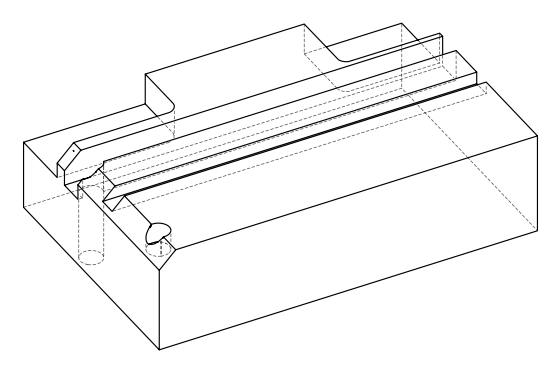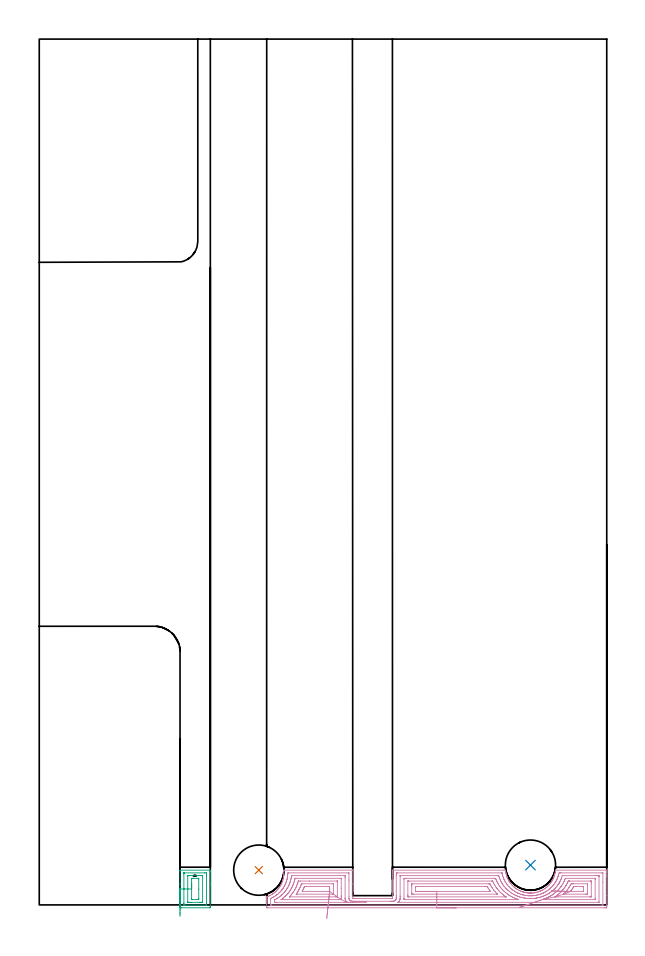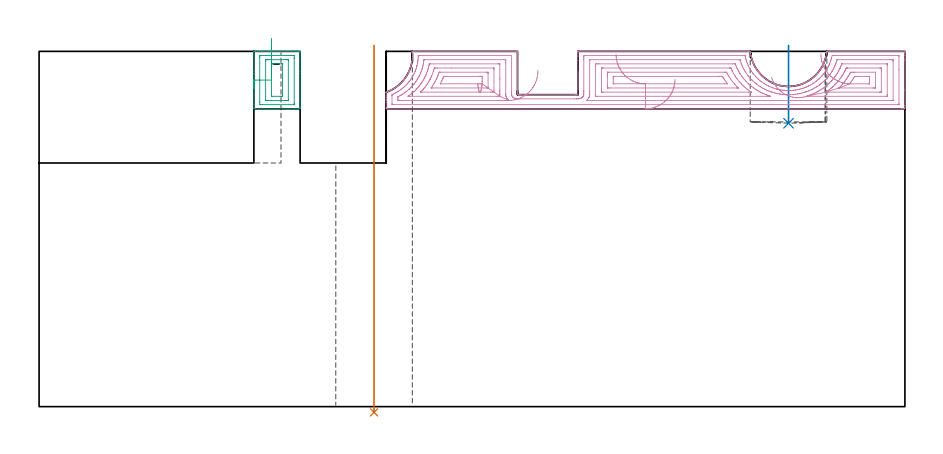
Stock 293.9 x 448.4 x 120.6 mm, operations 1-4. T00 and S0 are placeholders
(PLAN: 8 operations, 2 tool changes, 60.8 min)
(1 INDEXABLE_INSERT_DRILL_THROUGH_HOLE_FROM_SOLID | STEP1HOLE | NXT0302_023 | 0.5 min | 63962 mm3)
(2 INDEXABLE_INSERT_DRILL_BLIND_HOLE_FROM_SOLID | STEP1POCKET | NXT0302_023 | 0.11 min | 12780 mm3)
(3 AREA_MILL | FG_CHAMFER_SURFACE | UGT0205_001 | 1.15 min | 5968 mm3)
(4 AREA_MILL_1 | FG_CHAMFER_SURFACE_1 | UGT0205_001 | 9.2 min | 32323 mm3)
(5 MILL_CORNER_NOTCH_RECTANGULAR | CORNER_NOTCH_RECTANGULAR | UGT0201_094 | Follow Part, ap 5, ae 75% | 14.23 min | 395796 mm3)
(6 MILL_CORNER_NOTCH_RECTANGULAR_1 | CORNER_NOTCH_RECTANGULAR_1 | UGT0201_094 | Follow Part, ap 5, ae 75% | 13.64 min | 358754 mm3)
(7 MILL_RECTANGULAR_SLOT | SLOT_RECTANGULAR | UGT0201_094 | Follow Part, ap 5, ae 75% | 5.72 min | 131658 mm3)
(8 MILL_RECTANGULAR_SLOT_1 | SLOT_RECTANGULAR_1 | UGT0201_094 | Follow Part, ap 5, ae 75% | 16.27 min | 479994 mm3)
(TOOL NXT0302_023 | Index. Insert Drill 26mm [880-D2600L32-05] | D26 PA176 FL130 Z2)
(TOOL UGT0205_001 | Chamfer Mill 20 x 3 x 45 deg. | D20 FL50 Z2)
(TOOL UGT0201_094 | End mill 20 mm | D20 FL38 Z4)
(OP 1 INDEXABLE_INSERT_DRILL_THROUGH_HOLE_FROM_SOLID)
G17 G21 G94 G90
T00 M6
G54
G17 G0 G90 X113.7 Y18. S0 M3
G43 Z130.6 H1
G94 G81 G98 Z-1.954 F250. R122.6
G80
M5
M2
(OP 2 INDEXABLE_INSERT_DRILL_BLIND_HOLE_FROM_SOLID)
G17 G21 G94 G90
T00 M6
G54
G17 G0 G90 X254.4 Y20.6 S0 M3
G43 Z130.6 H1
G94 G81 G98 Z96.2 F250. R122.6
G80
M5
M2
(OP 3 AREA_MILL)
G17 G21 G94 G90
T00 M6
G54
G17 G0 G90 X72.9 Y-5.892 S1061 M3
G43 Z130.6 H0
Z110.845
G94 G1 Y-5.249 Z110.255 F250.
Y-4.557 Z109.724
Y-3.821 Z109.256
Y-3.047 Z108.853
Y-2.241 Z108.519
Y-1.409 Z108.257
Y-0.558 Z108.068
Y0.307 Z107.954
Y1.179 Z107.916
Y2.05 Z107.954
Y2.915 Z108.068
Y3.767 Z108.256
Y4.599 Z108.519
Y5.405 Z108.853
Y6.179 Z109.255
Y6.915 Z109.724
Y7.607 Z110.255
Y8.25 Z110.845
Y10.458 Z113.052
Y11.249 Z113.849
Y17.574 Z120.173
X72.91 Y17.993 Z120.593
X73.293 Y18. Z120.6
X88.207
X88.59 Y17.993 Z120.593
X88.6 Y17.573 Z120.173
Y11.249 Z113.849
Y10.458 Z113.052
Y-0.628 Z101.967
X88.598 Y-1.024 Z101.571
X88.594 Y-1.49 Z101.104
X88.207 Y-1.5 Z101.1
X73.609
X73.293 Y-1.498 Z101.102
X72.906 Y-1.49 Z101.104
X72.901 Y-1.418 Z101.176
X72.9 Y8.25 Z110.845
X72.902
X73.293 Y8.248 Z110.848
X74.9 Y8.25 Z110.85
X74.901 Y16.055 Z118.655
X74.905 Y16.352 Z118.952
X74.91 Y16.549 Z119.149
X74.915 Y16.581 Z119.181
X74.921 Y16.582 Z119.182
X74.945 Y16.584 Z119.184
X75.048 Y16.585 Z119.185
X75.102 Y16.586 Z119.186
X85.63
X86.452 Y16.58 Z119.18
X86.514 Y16.579 Z119.179
X86.59 Y16.541 Z119.141
X86.596 Y16.496 Z119.096
X86.6 Y15.757 Z118.357
Y15.609 Z118.209
X86.599 Y0.445 Z103.045
X86.595 Y0.148 Z102.748
X86.59 Y-0.049 Z102.551
X86.585 Y-0.081 Z102.519
X86.579 Y-0.082 Z102.518
X86.555 Y-0.084 Z102.516
X86.452 Y-0.086 Z102.514
X86.398
X75.87
X75.048 Y-0.08 Z102.52
X74.986 Y-0.079 Z102.521
X74.91 Y-0.041 Z102.559
X74.904 Y0.004 Z102.604
X74.9 Y0.743 Z103.343
Y0.891 Z103.491
Y8.25 Z110.85
X76.9
Y14.775 Z117.375
X76.91 Y15.161 Z117.761
X77.089 Y15.165 Z117.765
X77.386 Y15.17 Z117.77
X77.68 Y15.171 Z117.771
X78.261
X82.943
X83.82
X84.403 Y15.17 Z117.77
X84.529 Y15.168 Z117.768
X84.579 Y15.165 Z117.765
X84.59 Y15.162 Z117.762
X84.593 Y15.139 Z117.739
X84.597 Y15.083 Z117.683
X84.6 Y14.973 Z117.573
Y14.874 Z117.474
Y1.725 Z104.325
X84.59 Y1.338 Z103.938
X84.411 Y1.335 Z103.935
X84.114 Y1.33 Z103.93
X83.82 Y1.329 Z103.929
X83.239 Y1.328 Z103.928
X78.557
X77.68 Y1.329 Z103.929
X77.097 Y1.33 Z103.93
X76.971 Y1.332 Z103.932
X76.921 Y1.335 Z103.935
X76.91 Y1.338 Z103.938
X76.907 Y1.361 Z103.961
X76.903 Y1.416 Z104.016
X76.9 Y1.527 Z104.127
Y1.626 Z104.226
Y8.25 Z110.85
X78.9
X78.901 Y13.108 Z115.708
X78.904 Y13.642 Z116.242
X78.91 Y13.721 Z116.321
X78.918 Y13.751 Z116.351
X78.951 Y13.752 Z116.352
X79.112 Y13.755 Z116.355
X79.434 Y13.757 Z116.357
X79.666
X82.298
X82.471 Y13.755 Z116.355
X82.556 Y13.752 Z116.352
X82.59 Y13.75 Z116.35
X82.592 Y13.723 Z116.323
X82.598 Y13.455 Z116.055
X82.6 Y8.154 Z110.754
X82.599 Y3.392 Z105.992
X82.596 Y2.858 Z105.458
X82.59 Y2.779 Z105.379
X82.582 Y2.749 Z105.349
X82.549 Y2.748 Z105.348
X82.389 Y2.745 Z105.345
X82.066 Y2.743 Z105.343
X81.834
X79.202
X79.029 Y2.745 Z105.345
X78.944 Y2.748 Z105.348
X78.91 Y2.75 Z105.35
X78.908 Y2.777 Z105.377
X78.902 Y3.045 Z105.645
X78.9 Y8.25 Z110.85
Y8.839 Z111.493
Y9.37 Z112.185
Y9.839 Z112.921
Y10.242 Z113.695
Y10.576 Z114.501
Y10.838 Z115.333
Y11.027 Z116.185
Y11.141 Z117.049
Y11.179 Z117.921
Y11.141 Z118.793
Y11.027 Z119.657
Y10.838 Z120.509
Y10.576 Z121.341
Y10.242 Z122.147
Y9.839 Z122.921
Y9.37 Z123.657
Y8.839 Z124.349
Y8.25 Z124.992
G0 Z130.6
M5
M2
(OP 4 AREA_MILL_1)
G17 G21 G94 G90
T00 M6
G54
G17 G0 G90 X215.85 Y-1.5 S1061 M3
G43 Z130.6 H0
Z111.1
G94 G1 X215.812 Z110.228 F250.
X215.698 Z109.364
X215.509 Z108.512
X215.247 Z107.68
X214.913 Z106.874
X214.51 Z106.1
X214.042 Z105.364
X213.51 Z104.672
X212.921 Z104.029
X212.278 Z103.44
X211.586 Z102.908
X210.85 Z102.44
X210.076 Z102.037
X209.27 Z101.703
X208.438 Z101.441
X207.587 Z101.252
X206.722 Z101.138
X205.85 Z101.1
X118.404
X117.928 Y-1.494 Z101.103
X117.809 Y-1.491 Z101.105
X117.8 Y-1.024 Z101.572
Y0.743 Z103.337
Y1.314 Z103.911
Y1.626 Z104.222
Y2.198 Z104.794
Y2.509 Z105.104
Y3.132 Z105.731
Y3.899 Z106.498
X117.801 Y4.055 Z106.654
X117.803 Y4.153 Z106.753
X117.805 Y4.156 Z106.756
X117.957 Y4.221 Z106.817
X118.104 Y4.276 Z106.873
X118.282 Y4.343 Z106.941
X118.404 Y4.389 Z106.987
X118.491 Y4.422 Z107.02
X118.938 Y4.609 Z107.208
X119.296 Y4.773 Z107.37
X119.382 Y4.812 Z107.41
X119.59 Y4.915 Z107.514
X120.274 Y5.292 Z107.89
X120.676 Y5.537 Z108.135
X120.999 Y5.748 Z108.345
X121.072 Y5.795 Z108.393
X121.165 Y5.861 Z108.459
X121.407 Y6.042 Z108.64
X121.615 Y6.197 Z108.796
X122.057 Y6.546 Z109.146
X122.207 Y6.673 Z109.273
X122.419 Y6.867 Z109.465
X122.582 Y7.016 Z109.614
X122.865 Y7.287 Z109.886
X122.948 Y7.367 Z109.965
X123.125 Y7.553 Z110.151
X123.488 Y7.957 Z110.555
X123.84 Y8.368 Z110.968
X123.89 Y8.431 Z111.031
X124.215 Y8.867 Z111.467
X124.352 Y9.063 Z111.663
X124.526 Y9.311 Z111.91
X124.731 Y9.627 Z112.226
X125.059 Y10.19 Z112.788
X125.292 Y10.627 Z113.226
X125.358 Y10.763 Z113.362
X125.424 Y10.9 Z113.495
X125.507 Y11.07 Z113.667
X125.542 Y11.147 Z113.745
X125.622 Y11.325 Z113.923
X125.865 Y11.948 Z114.547
X126.158 Y12.827 Z115.426
X126.23 Y13.108 Z115.707
X126.384 Y13.706 Z116.306
X126.434 Y13.945 Z116.545
X126.514 Y14.321 Z116.92
X126.552 Y14.586 Z117.184
X126.583 Y14.874 Z117.471
X126.648 Y15.466 Z118.063
X126.687 Y16.344 Z118.942
X126.671 Y17.224 Z119.821
X126.655 Y17.524 Z120.12
X126.65 Y17.615 Z120.211
X126.639 Y17.742 Z120.337
X126.623 Y17.98 Z120.574
Y17.996 Z120.59
X126.88 Y18. Z120.6
X162.127
X162.346 Y17.995 Z120.59
X162.379 Y17.98 Z120.575
X162.39 Y17.965 Z120.56
X162.4 Y17.695 Z120.29
Y10.8 Z113.399
Y3.3 Z105.899
X162.527 Y3.301
X162.946 Y3.3 Z105.9
X163.019 Y3.303 Z105.895
X163.133 Y3.306 Z105.889
X163.137 Y3.303 Z105.888
X163.139 Y3.3
X163.392 Z105.9
X182.008
X182.091 Y3.303 Z105.89
X182.094 Y3.304
X182.098 Z105.891
X182.188 Y3.3 Z105.9
X182.65 Y3.301 Z105.899
X182.9
Y14.874 Z117.469
Y16.252 Z118.849
Y16.641 Z119.236
Y17.417 Z120.017
Y17.582 Z120.181
X182.907 Y17.985 Z120.577
X182.909 Y17.997 Z120.589
X183.096 Y18. Z120.6
X240.65
X241.438 Y17.994 Z120.592
X241.443 Y17.969 Z120.567
X241.496 Y17.548 Z120.148
X241.507 Y17.453 Z120.053
X241.542 Y17.223 Z119.822
X241.652 Y16.641 Z119.236
X241.695 Y16.414 Z119.012
X241.708 Y16.344 Z118.942
X241.931 Y15.464 Z118.064
X242.131 Y14.855 Z117.455
X242.22 Y14.587 Z117.183
X242.278 Y14.433 Z117.027
X242.343 Y14.257 Z116.856
X242.398 Y14.109 Z116.708
X242.576 Y13.707 Z116.305
X242.789 Y13.265 Z115.864
X242.871 Y13.108 Z115.708
X243.019 Y12.827 Z115.427
X243.29 Y12.353 Z114.953
X243.327 Y12.295 Z114.894
X243.373 Y12.224 Z114.821
X243.413 Y12.16 Z114.759
X243.549 Y11.948 Z114.547
X243.857 Y11.505 Z114.104
X243.922 Y11.417 Z114.016
X243.979 Y11.341 Z113.938
X244.047 Y11.249 Z113.848
X244.179 Y11.069 Z113.668
X244.219 Y11.022 Z113.621
X244.323 Y10.9 Z113.495
X244.492 Y10.697 Z113.297
X244.554 Y10.623 Z113.223
X244.701 Y10.458 Z113.057
X244.939 Y10.19 Z112.789
X245.072 Y10.048 Z112.648
X245.455 Y9.674 Z112.274
X245.849 Y9.311 Z111.91
X245.964 Y9.213 Z111.812
X246.406 Y8.859 Z111.459
X246.855 Y8.518 Z111.117
X246.976 Y8.432 Z111.03
X247.029 Y8.397 Z110.995
X247.358 Y8.18 Z110.778
X247.747 Y7.94 Z110.538
X248.436 Y7.554 Z110.15
X248.515 Y7.514 Z110.11
X248.638 Y7.452 Z110.049
X249.101 Y7.237 Z109.836
X249.529 Y7.054 Z109.652
X249.974 Y6.885 Z109.482
X250.466 Y6.716 Z109.31
X250.589 Y6.674 Z109.271
X250.649 Y6.657 Z109.255
X250.741 Y6.631 Z109.229
X250.912 Y6.584 Z109.179
X250.949 Y6.574 Z109.169
X251.291 Y6.484 Z109.082
X251.312 Y6.478 Z109.076
X251.757 Y6.378 Z108.976
X251.973 Y6.336 Z108.935
X252.103 Y6.311 Z108.91
X252.204 Y6.293 Z108.889
X252.649 Y6.224 Z108.821
X253.095 Y6.173 Z108.767
X253.541 Y6.136 Z108.73
X253.682 Y6.13 Z108.72
X253.916 Y6.115 Z108.71
X253.986 Y6.112 Z108.705
X254.035 Y6.111 Z108.703
X254.108 Y6.11 Z108.7
X254.21 Y6.106 Z108.699
X254.3 Y6.105 Z108.7
X254.345 Y6.106 Z108.699
X254.467
X254.491 Z108.7
X254.655 Y6.107
X254.721 Y6.11 Z108.701
X254.878 Y6.117 Z108.707
X254.927 Y6.121 Z108.71
X255.67 Y6.174 Z108.773
X255.769 Y6.181 Z108.78
X256.216 Y6.233 Z108.831
X256.661 Y6.304 Z108.9
X257.107 Y6.391 Z108.989
X257.552 Y6.496 Z109.093
X258.211 Y6.673 Z109.273
X258.444 Y6.749 Z109.349
X258.891 Y6.907 Z109.507
X258.906 Y6.913 Z109.513
X259.258 Y7.051 Z109.648
X259.335 Y7.081 Z109.677
X259.656 Y7.22 Z109.819
X259.783 Y7.276 Z109.873
X259.835 Y7.301 Z109.897
X260.227 Y7.483 Z110.082
X260.281 Y7.51 Z110.11
X260.366 Y7.552 Z110.152
X260.744 Y7.761 Z110.358
X261.118 Y7.979 Z110.576
X261.619 Y8.303 Z110.898
X261.768 Y8.397 Z110.995
X261.822 Y8.432 Z111.03
X261.923 Y8.503 Z111.102
X262.009 Y8.565 Z111.162
X262.459 Y8.91 Z111.508
X262.952 Y9.311 Z111.91
X263.377 Y9.708 Z112.307
X263.69 Y10.016 Z112.613
X263.792 Y10.116 Z112.715
X263.85 Y10.178 Z112.777
X263.862 Y10.19 Z112.789
X264.006 Y10.353 Z112.952
X264.098 Y10.458 Z113.055
X264.148 Y10.513 Z113.112
X264.247 Y10.625 Z113.224
X264.62 Y11.069 Z113.668
X264.684 Y11.149 Z113.747
X264.824 Y11.341 Z113.939
X264.974 Y11.545 Z114.144
X265.25 Y11.948 Z114.547
X265.424 Y12.224 Z114.823
X265.575 Y12.463 Z115.061
X265.782 Y12.827 Z115.426
X265.929 Y13.108 Z115.706
X266.011 Y13.265 Z115.864
X266.222 Y13.707 Z116.305
X266.345 Y13.991 Z116.588
X266.466 Y14.268 Z116.867
X266.527 Y14.433 Z117.033
X266.583 Y14.586 Z117.185
X266.62 Y14.699 Z117.297
X266.676 Y14.874 Z117.468
X266.869 Y15.465 Z118.063
X267.092 Y16.343 Z118.943
X267.256 Y17.224 Z119.821
X267.311 Y17.613 Z120.209
X267.354 Y18.001 Z120.597
X267.358 Y18.002 Z120.598
X267.42 Y18. Z120.6
X293.743
X293.891 Y17.997 Z120.588
X293.893 Y17.988 Z120.579
X293.9 Y17.664 Z120.264
Y17.263 Z119.862
Y16.641 Z119.235
Y15.446 Z118.043
Y14.874 Z117.468
Y4.86 Z107.457
Y-0.427 Z102.17
X293.896 Y-1.024 Z101.573
X293.891 Y-1.492 Z101.106
X293.772 Y-1.495 Z101.103
X293.297 Y-1.499 Z101.101
X292.815 Y-1.5 Z101.1
X205.85
Y-0.086 Z102.514
X120.188 Y-0.085 Z102.515
X120.132
X119.81 Y-0.077 Z102.523
X119.806 Y0.025 Z102.625
X119.801 Y0.242 Z102.842
Y2.892 Z105.492
X119.806 Y3.143 Z105.743
X119.81 Y3.267 Z105.867
X119.817 Y3.325 Z105.925
X120.188 Y3.497 Z106.097
X120.715 Y3.754 Z106.354
X121.08 Y3.948 Z106.548
X121.293 Y4.065 Z106.665
X121.664 Y4.276 Z106.876
X121.856 Y4.391 Z106.991
X121.973 Y4.464 Z107.064
X122.394 Y4.742 Z107.342
X122.865 Y5.075 Z107.675
X122.914 Y5.111 Z107.711
X122.976 Y5.159 Z107.759
X123.409 Y5.504 Z108.104
X123.757 Y5.787 Z108.387
X123.894 Y5.907 Z108.507
X124.041 Y6.042 Z108.642
X124.351 Y6.337 Z108.937
X124.65 Y6.627 Z109.227
X124.795 Y6.781 Z109.381
X124.927 Y6.925 Z109.525
X125.214 Y7.25 Z109.85
X125.542 Y7.629 Z110.229
X125.622 Y7.729 Z110.329
X125.682 Y7.808 Z110.408
X125.997 Y8.241 Z110.841
X126.32 Y8.692 Z111.292
X126.366 Y8.759 Z111.359
X126.434 Y8.863 Z111.463
X126.702 Y9.31 Z111.91
X126.854 Y9.575 Z112.175
X127.02 Y9.878 Z112.478
X127.325 Y10.458 Z113.058
X127.327 Y10.461 Z113.061
X127.591 Y11.079 Z113.679
X127.694 Y11.341 Z113.941
X127.835 Y11.721 Z114.321
X128.008 Y12.224 Z114.824
X128.059 Y12.383 Z114.983
X128.219 Y12.937 Z115.537
X128.254 Y13.073 Z115.673
X128.262 Y13.108 Z115.708
X128.418 Y13.794 Z116.394
X128.456 Y13.991 Z116.591
X128.545 Y14.551 Z117.151
X128.584 Y14.874 Z117.474
X128.632 Y15.349 Z117.949
X128.658 Y15.757 Z118.357
X128.681 Y16.183 Z118.783
X128.703 Y16.579 Z119.179
X129.111 Y16.585 Z119.185
X129.167
X160.342
X160.399
X160.4 Y12.873 Z115.473
Y4.218 Z106.818
X160.402 Y3.392 Z105.992
X160.403 Y3.332 Z105.932
X160.427 Y3.117 Z105.717
X160.501 Y2.879 Z105.479
X160.624 Y2.666 Z105.266
X160.753 Y2.509 Z105.109
X160.878 Y2.393 Z104.993
X161.015 Y2.29 Z104.89
X161.234 Y2.159 Z104.759
X161.471 Y2.055 Z104.655
X161.789 Y1.96 Z104.56
X162.127 Y1.906 Z104.506
X162.752 Y1.891 Z104.491
X163.019 Y1.888 Z104.488
X163.649 Y1.886 Z104.486
X181.758
X182.386 Y1.887 Z104.487
X182.65 Y1.889 Z104.489
X182.964 Y1.894 Z104.494
X183.251 Y1.915 Z104.515
X183.542 Y1.968 Z104.568
X183.779 Y2.038 Z104.638
X183.951 Y2.105 Z104.705
X184.141 Y2.2 Z104.8
X184.435 Y2.403 Z105.003
X184.491 Y2.453 Z105.053
X184.546 Y2.509 Z105.109
X184.68 Y2.67 Z105.27
X184.755 Y2.79 Z105.39
X184.842 Y2.989 Z105.589
X184.881 Y3.167 Z105.767
X184.89 Y3.392 Z105.992
X184.898 Y3.817 Z106.417
X184.9 Y4.276 Z106.876
Y4.698 Z107.298
Y15.296 Z117.896
X184.902 Y15.757 Z118.357
X184.905 Y16.175 Z118.775
X184.918 Y16.579 Z119.179
X185.327 Y16.585 Z119.185
X185.383
X239.549
X239.601 Y16.584 Z119.184
X239.625 Y16.582 Z119.182
X239.631 Y16.581 Z119.181
X239.663 Y16.445 Z119.045
X239.758 Y16.023 Z118.623
X239.825 Y15.757 Z118.357
X239.848 Y15.668 Z118.268
X239.972 Y15.216 Z117.816
X240.079 Y14.874 Z117.474
X240.228 Y14.409 Z117.009
X240.384 Y13.991 Z116.591
X240.65 Y13.328 Z115.928
X240.754 Y13.108 Z115.708
X240.846 Y12.913 Z115.513
X241.217 Y12.224 Z114.824
X241.542 Y11.663 Z114.263
X241.754 Y11.341 Z113.941
X242.209 Y10.681 Z113.281
X242.376 Y10.458 Z113.058
X242.435 Y10.382 Z112.982
X243.135 Y9.575 Z112.175
X243.327 Y9.362 Z111.962
X244.012 Y8.692 Z111.292
X244.219 Y8.5 Z111.1
X244.598 Y8.18 Z110.78
X245.059 Y7.808 Z110.408
X245.112 Y7.768 Z110.368
X245.604 Y7.412 Z110.012
X246.004 Y7.142 Z109.742
X246.087 Y7.089 Z109.689
X246.36 Y6.925 Z109.525
X246.896 Y6.619 Z109.219
X247.572 Y6.257 Z108.857
X247.846 Y6.127 Z108.727
X248.039 Y6.042 Z108.642
X248.681 Y5.778 Z108.378
X249.118 Y5.61 Z108.21
X249.573 Y5.453 Z108.053
X249.701 Y5.412 Z108.012
X250.447 Y5.196 Z107.796
X250.466 Y5.191 Z107.791
X250.592 Y5.159 Z107.759
X251.358 Y4.996 Z107.596
X251.564 Y4.955 Z107.555
X252.25 Y4.844 Z107.444
X252.613 Y4.8 Z107.4
X253.143 Y4.749 Z107.349
X253.587 Y4.719 Z107.319
X254.035 Y4.699 Z107.299
X254.503 Y4.696 Z107.296
X254.927 Y4.705 Z107.305
X255.357 Y4.733 Z107.333
X255.819 Y4.769 Z107.369
X256.18 Y4.802 Z107.402
X256.712 Y4.868 Z107.468
X256.965 Y4.908 Z107.508
X257.604 Y5.025 Z107.625
X257.716 Y5.048 Z107.648
X258.203 Y5.159 Z107.759
X258.542 Y5.249 Z107.849
X258.939 Y5.363 Z107.963
X259.238 Y5.457 Z108.057
X259.389 Y5.507 Z108.107
X259.785 Y5.65 Z108.25
X260.281 Y5.839 Z108.439
X260.426 Y5.898 Z108.498
X260.762 Y6.042 Z108.642
X261.044 Y6.17 Z108.77
X261.096 Y6.194 Z108.794
X261.173 Y6.232 Z108.832
X261.636 Y6.468 Z109.068
X262.066 Y6.702 Z109.302
X262.208 Y6.784 Z109.384
X262.442 Y6.925 Z109.525
X262.958 Y7.258 Z109.858
X263.29 Y7.479 Z110.079
X263.742 Y7.808 Z110.408
X263.803 Y7.855 Z110.455
X263.85 Y7.891 Z110.491
X264.292 Y8.255 Z110.855
X264.743 Y8.641 Z111.241
X264.769 Y8.665 Z111.265
X264.797 Y8.692 Z111.292
X265.217 Y9.106 Z111.706
X265.635 Y9.529 Z112.129
X265.657 Y9.553 Z112.153
X265.676 Y9.575 Z112.175
X266.065 Y10.032 Z112.632
X266.424 Y10.458 Z113.058
X266.47 Y10.515 Z113.115
X266.527 Y10.591 Z113.191
X266.838 Y11.034 Z113.634
X267.048 Y11.341 Z113.941
X267.194 Y11.564 Z114.164
X267.42 Y11.92 Z114.52
X267.531 Y12.114 Z114.714
X267.592 Y12.224 Z114.824
X267.79 Y12.591 Z115.191
X268.042 Y13.108 Z115.708
X268.128 Y13.29 Z115.89
X268.312 Y13.701 Z116.301
X268.396 Y13.907 Z116.507
X268.427 Y13.991 Z116.591
X268.624 Y14.565 Z117.165
X268.723 Y14.874 Z117.474
X268.834 Y15.24 Z117.84
X268.979 Y15.757 Z118.357
X269.204 Y16.579 Z119.179
X269.265 Y16.58 Z119.18
X270.096 Y16.585 Z119.185
X270.152 Y16.586 Z119.186
X291.512 Y16.585 Z119.185
X291.569 Y16.584 Z119.184
X291.89 Y16.577 Z119.177
X291.894 Y16.475 Z119.075
X291.898 Y16.258 Z118.858
X291.9 Y11.84 Z114.44
X291.899 Y0.36 Z102.96
X291.892 Y-0.025 Z102.575
X291.89 Y-0.073 Z102.527
X291.875 Y-0.079 Z102.521
X291.825 Y-0.082 Z102.518
X291.721 Y-0.084 Z102.516
X291.512 Y-0.086 Z102.514
X291.457
X205.85
Y1.328 Z103.928
X185.919 Y1.329 Z103.929
X185.833 Y1.33 Z103.93
X185.782 Y1.331 Z103.931
X185.818 Y1.365 Z103.965
X186.121 Y1.626 Z104.226
X186.17 Y1.675 Z104.275
X186.219 Y1.727 Z104.327
X186.458 Y2.023 Z104.623
X186.557 Y2.175 Z104.775
X186.632 Y2.302 Z104.902
X186.725 Y2.509 Z105.109
X186.823 Y2.795 Z105.395
X186.876 Y3.063 Z105.663
X186.89 Y3.392 Z105.992
X186.897 Y3.604 Z106.204
X186.9 Y4.276 Z106.876
Y4.485 Z107.085
X186.901 Y14.874 Z117.474
X186.903 Y15.081 Z117.681
X186.91 Y15.152 Z117.752
X186.913 Y15.165 Z117.765
X186.925 Y15.167 Z117.767
X186.961 Y15.169 Z117.769
X187.111 Y15.171 Z117.771
X237.673
X237.823 Y15.169 Z117.769
X237.897 Y15.167 Z117.767
X237.927 Y15.165 Z117.765
X237.973 Y15.044 Z117.644
X238.023 Y14.874 Z117.474
X238.044 Y14.804 Z117.404
X238.321 Y13.991 Z116.591
X238.464 Y13.594 Z116.194
X238.666 Y13.108 Z115.708
X238.866 Y12.645 Z115.245
X239.079 Y12.224 Z114.824
X239.301 Y11.793 Z114.393
X239.566 Y11.341 Z113.941
X239.758 Y11.022 Z113.622
X240.142 Y10.458 Z113.058
X240.65 Y9.749 Z112.349
X240.793 Y9.575 Z112.175
X241.542 Y8.698 Z111.298
X241.596 Y8.638 Z111.238
X241.994 Y8.244 Z110.844
X242.391 Y7.852 Z110.452
X242.435 Y7.811 Z110.411
X242.916 Y7.398 Z109.998
X243.327 Y7.059 Z109.659
X243.499 Y6.925 Z109.525
X244.219 Y6.391 Z108.991
X244.753 Y6.042 Z108.642
X245.112 Y5.822 Z108.422
X245.656 Y5.503 Z108.103
X246.004 Y5.32 Z107.92
X246.319 Y5.159 Z107.759
X246.896 Y4.885 Z107.485
X247.391 Y4.669 Z107.269
X247.789 Y4.512 Z107.112
X248.416 Y4.276 Z106.876
X248.681 Y4.184 Z106.784
X248.819 Y4.139 Z106.739
X249.573 Y3.926 Z106.526
X250.051 Y3.803 Z106.403
X250.466 Y3.711 Z106.311
X251.184 Y3.564 Z106.164
X251.358 Y3.535 Z106.135
X251.77 Y3.471 Z106.071
X252.239 Y3.404 Z106.004
X252.25 Y3.402 Z106.002
X252.336 Y3.392 Z105.992
X253.143 Y3.324 Z105.924
X253.217 Y3.319 Z105.919
X254.035 Y3.284 Z105.884
X254.147 Y3.281 Z105.881
X254.927 Y3.288 Z105.888
X255.03 Y3.291 Z105.891
X255.819 Y3.34 Z105.94
X255.868 Y3.344 Z105.944
X256.43 Y3.392 Z105.992
X256.682 Y3.422 Z106.022
X256.712 Y3.426 Z106.026
X257.457 Y3.537 Z106.137
X257.604 Y3.563 Z106.163
X258.208 Y3.678 Z106.278
X258.496 Y3.743 Z106.343
X258.929 Y3.847 Z106.447
X259.389 Y3.969 Z106.569
X259.63 Y4.036 Z106.636
X260.281 Y4.238 Z106.838
X260.31 Y4.247 Z106.847
X260.39 Y4.276 Z106.876
X260.957 Y4.489 Z107.089
X261.173 Y4.574 Z107.174
X261.589 Y4.747 Z107.347
X262.066 Y4.956 Z107.556
X262.205 Y5.021 Z107.621
X262.492 Y5.159 Z107.759
X262.799 Y5.316 Z107.916
X262.958 Y5.4 Z108.
X263.37 Y5.634 Z108.234
X263.85 Y5.915 Z108.515
X263.929 Y5.964 Z108.564
X264.051 Y6.042 Z108.642
X264.465 Y6.317 Z108.917
X264.743 Y6.506 Z109.106
X264.986 Y6.684 Z109.284
X265.306 Y6.925 Z109.525
X265.489 Y7.069 Z109.669
X265.635 Y7.187 Z109.787
X265.972 Y7.475 Z110.075
X266.355 Y7.808 Z110.408
X266.445 Y7.89 Z110.49
X266.527 Y7.969 Z110.569
X266.891 Y8.332 Z110.932
X267.245 Y8.692 Z111.292
X267.329 Y8.781 Z111.381
X267.42 Y8.88 Z111.48
X267.741 Y9.256 Z111.856
X268.01 Y9.575 Z112.175
X268.144 Y9.741 Z112.341
X268.312 Y9.956 Z112.556
X268.522 Y10.25 Z112.85
X268.667 Y10.458 Z113.058
X268.881 Y10.778 Z113.378
X269.204 Y11.273 Z113.873
X269.23 Y11.315 Z113.915
X269.245 Y11.341 Z113.941
X269.544 Y11.888 Z114.488
X269.721 Y12.224 Z114.824
X269.846 Y12.473 Z115.073
X270.096 Y12.993 Z115.593
X270.131 Y13.073 Z115.673
X270.145 Y13.108 Z115.708
X270.382 Y13.708 Z116.308
X270.483 Y13.991 Z116.591
X270.61 Y14.365 Z116.965
X270.859 Y15.144 Z117.744
X270.867 Y15.164 Z117.764
X270.878 Y15.166 Z117.766
X270.914 Y15.169 Z117.769
X270.989 Y15.171 Z117.771
X288.835
X289.428 Y15.17 Z117.77
X289.727 Y15.167 Z117.767
X289.826 Y15.165 Z117.765
X289.89 Y15.153 Z117.753
X289.894 Y15.045 Z117.645
X289.898 Y14.874 Z117.474
X289.9 Y14.704 Z117.304
Y1.455 Z104.055
X289.897 Y1.398 Z103.998
X289.892 Y1.353 Z103.953
X289.887 Y1.335 Z103.935
X289.876 Y1.334 Z103.934
X289.727 Y1.331 Z103.931
X289.427 Y1.329 Z103.929
X205.85 Y1.328 Z103.928
Y2.743 Z105.343
X189.552 Y2.744 Z105.344
X189.035 Y2.748 Z105.348
X188.896 Y2.75 Z105.35
X188.895 Y3.017 Z105.617
X188.896 Y3.281 Z105.881
X188.9 Y3.389 Z105.989
Y13.104 Z115.704
X188.91 Y13.547 Z116.147
X188.923 Y13.75 Z116.35
X189.136 Y13.753 Z116.353
X189.788 Y13.757 Z116.357
X190.025
X235.533
X236.189 Y13.752 Z116.352
X236.281 Y13.75 Z116.35
X236.33 Y13.741 Z116.341
X236.471 Y13.383 Z115.983
X236.581 Y13.108 Z115.708
X236.853 Y12.45 Z115.05
X236.959 Y12.224 Z114.824
X237.081 Y11.969 Z114.569
X237.414 Y11.341 Z113.941
X237.615 Y10.986 Z113.586
X237.923 Y10.458 Z113.058
X237.973 Y10.375 Z112.975
X238.534 Y9.575 Z112.175
X238.866 Y9.114 Z111.714
X239.215 Y8.692 Z111.292
X239.758 Y8.06 Z110.66
X239.989 Y7.808 Z110.408
X240.65 Y7.149 Z109.749
X240.888 Y6.925 Z109.525
X241.542 Y6.36 Z108.96
X241.937 Y6.042 Z108.642
X242.435 Y5.663 Z108.263
X242.729 Y5.448 Z108.048
X243.15 Y5.159 Z107.759
X243.327 Y5.043 Z107.643
X243.651 Y4.838 Z107.438
X244.219 Y4.513 Z107.113
X244.646 Y4.276 Z106.876
X245.112 Y4.032 Z106.632
X245.601 Y3.791 Z106.391
X246.004 Y3.613 Z106.213
X246.52 Y3.392 Z105.992
X246.896 Y3.243 Z105.843
X247.143 Y3.148 Z105.748
X247.485 Y3.026 Z105.626
X247.789 Y2.919 Z105.519
X247.933 Y2.87 Z105.47
X248.289 Y2.755 Z105.355
X248.029 Y2.749 Z105.349
X247.789 Y2.745 Z105.345
X247.552 Y2.743 Z105.343
X247.355
X205.85
Y4.157 Z106.757
X191.453
X191.213 Y4.158 Z106.758
X191.054 Y4.161 Z106.761
X190.928 Y4.164 Z106.764
X190.909 Y4.171 Z106.771
X190.907 Y4.181 Z106.781
X190.904 Y4.276 Z106.876
X190.9 Y4.942 Z107.542
Y5.159 Z107.759
X190.901 Y12.224 Z114.824
X190.903 Y12.308 Z114.908
X190.906 Y12.327 Z114.927
X190.908 Y12.333 Z114.933
X190.935 Y12.336 Z114.936
X191.094 Y12.34 Z114.94
X191.333 Y12.343 Z114.943
X191.453
X234.404 Y12.342 Z114.942
X234.524 Y12.341 Z114.941
X234.762 Y12.336 Z114.936
X234.804 Y12.331 Z114.931
X234.813 Y12.317 Z114.917
X234.831 Y12.285 Z114.885
X234.86 Y12.224 Z114.824
X235.251 Y11.386 Z113.986
X235.274 Y11.341 Z113.941
X235.296 Y11.298 Z113.898
X235.76 Y10.458 Z113.058
X236.189 Y9.74 Z112.34
X236.3 Y9.575 Z112.175
X236.533 Y9.234 Z111.834
X236.921 Y8.692 Z111.292
X237.081 Y8.474 Z111.074
X237.635 Y7.808 Z110.408
X237.973 Y7.414 Z110.014
X238.423 Y6.925 Z109.525
X238.866 Y6.484 Z109.084
X239.326 Y6.042 Z108.642
X239.758 Y5.669 Z108.269
X240.372 Y5.159 Z107.759
X240.65 Y4.944 Z107.544
X241.515 Y4.302 Z106.902
X241.555 Y4.276 Z106.876
X241.588 Y4.251 Z106.851
X241.687 Y4.177 Z106.777
X241.702 Y4.16 Z106.76
X241.701
X241.661 Y4.158 Z106.758
X241.542 Y4.157 Z106.757
X240.77
X205.85
Y5.571 Z108.171
X193.833
X193.358 Y5.573 Z108.173
X192.936 Y5.576 Z108.176
X192.91 Y5.579 Z108.179
X192.904 Y5.607 Z108.207
X192.901 Y6.042 Z108.642
X192.9 Y6.495 Z109.095
Y9.575 Z112.175
Y10.027 Z112.627
X192.903 Y10.458 Z113.058
X192.907 Y10.904 Z113.504
X192.919 Y10.922 Z113.522
X192.942 Y10.925 Z113.525
X193.001 Y10.927 Z113.527
X193.12 Y10.928 Z113.528
X193.358 Y10.929 Z113.529
X232.619 Y10.928 Z113.528
X233.093 Y10.927 Z113.527
X233.303 Y10.924 Z113.524
X233.348 Y10.922 Z113.522
X233.384 Y10.862 Z113.462
X233.512 Y10.637 Z113.237
X233.722 Y10.25 Z112.85
X234.12 Y9.575 Z112.175
X234.404 Y9.106 Z111.706
X234.689 Y8.692 Z111.292
X235.296 Y7.823 Z110.423
X235.307 Y7.808 Z110.408
X235.341 Y7.764 Z110.364
X236.048 Y6.925 Z109.525
X236.189 Y6.763 Z109.363
X236.857 Y6.042 Z108.642
X237.081 Y5.81 Z108.41
X237.228 Y5.659 Z108.259
X237.3 Y5.581 Z108.181
X237.302 Y5.576 Z108.176
X237.299 Y5.574 Z108.174
X237.28 Y5.573 Z108.173
X237.081 Y5.571 Z108.171
X236.664
X205.85
Y6.985 Z109.585
X195.081 Y6.986 Z109.586
X194.948 Y6.988 Z109.588
X194.916 Y6.99 Z109.59
X194.91 Y6.993 Z109.593
X194.905 Y7.001 Z109.601
X194.902 Y7.029 Z109.629
X194.9 Y7.057 Z109.657
Y7.165 Z109.765
Y8.931 Z111.531
X194.902 Y9.171 Z111.771
X194.905 Y9.331 Z111.931
X194.91 Y9.458 Z112.058
X194.918 Y9.508 Z112.108
X195.203 Y9.514 Z112.114
X230.835 Y9.515 Z112.115
X231.727 Y9.514 Z112.114
X231.79 Y9.513 Z112.113
X231.958 Y9.508 Z112.108
X232.056 Y9.374 Z111.974
X232.088 Y9.324 Z111.924
X232.245 Y9.062 Z111.662
X232.475 Y8.692 Z111.292
X232.619 Y8.463 Z111.063
X233.075 Y7.808 Z110.408
X233.512 Y7.187 Z109.787
X233.596 Y7.068 Z109.668
X233.61 Y7.045 Z109.645
X233.636 Y6.992 Z109.592
X233.512 Y6.988 Z109.588
X233.45 Y6.986 Z109.586
X232.619 Y6.985 Z109.585
X205.85
X204.978 Z109.623
X204.114 Z109.737
X203.262 Z109.926
X202.43 Z110.188
X201.624 Z110.522
X200.85 Z110.925
X200.114 Z111.394
X199.422 Z111.925
X198.779 Z112.514
X198.19 Z113.157
X197.659 Z113.85
X197.19 Z114.585
X196.787 Z115.359
X196.453 Z116.165
X196.191 Z116.997
X196.002 Z117.849
X195.888 Z118.714
X195.85 Z119.585
G0 Z130.6
X248.626 Y-1.332
Z111.782
G1 X248.915 Y-1.233 Z110.965
X249.27 Y-1.111 Z110.178
X249.689 Y-0.967 Z109.426
X250.168 Y-0.803 Z108.716
X250.704 Y-0.619 Z108.052
X251.292 Y-0.416 Z107.441
X251.929 Y-0.198 Z106.886
X252.609 Y0.036 Z106.392
X253.327 Y0.282 Z105.962
X254.078 Y0.54 Z105.6
X254.855 Y0.807 Z105.309
X255.654 Y1.082 Z105.091
X256.468 Y1.361 Z104.947
X257.291 Y1.644 Z104.878
X258.116 Y1.927 Z104.886
X258.937 Y2.209 Z104.969
X259.748 Y2.488 Z105.128
X260.543 Y2.761 Z105.361
X260.748 Y2.832 Z105.432
X260.822 Y2.857 Z105.457
X261.049 Y2.932 Z105.532
X261.173 Y2.974 Z105.574
X261.483 Y3.085 Z105.685
X261.713 Y3.169 Z105.769
X262.066 Y3.301 Z105.901
X262.132 Y3.327 Z105.927
X262.292 Y3.392 Z105.992
X262.756 Y3.593 Z106.193
X262.958 Y3.683 Z106.283
X263.365 Y3.873 Z106.473
X263.85 Y4.106 Z106.706
X263.963 Y4.164 Z106.764
X264.175 Y4.276 Z106.876
X264.537 Y4.479 Z107.079
X264.743 Y4.599 Z107.199
X265.093 Y4.812 Z107.412
X265.635 Y5.15 Z107.75
X265.649 Y5.159 Z107.759
X266.168 Y5.515 Z108.115
X266.527 Y5.777 Z108.377
X266.679 Y5.892 Z108.492
X266.872 Y6.042 Z108.642
X267.173 Y6.286 Z108.886
X267.42 Y6.489 Z109.089
X267.654 Y6.693 Z109.293
X267.914 Y6.925 Z109.525
X268.119 Y7.116 Z109.716
X268.312 Y7.302 Z109.902
X268.809 Y7.808 Z110.408
X269. Y8.01 Z110.61
X269.204 Y8.234 Z110.834
X269.417 Y8.481 Z111.081
X269.595 Y8.692 Z111.292
X269.818 Y8.967 Z111.567
X270.096 Y9.318 Z111.918
X270.205 Y9.467 Z112.067
X270.281 Y9.575 Z112.175
X270.566 Y9.993 Z112.593
X270.878 Y10.458 Z113.058
X270.921 Y10.525 Z113.125
X270.989 Y10.634 Z113.234
X271.388 Y11.341 Z113.941
X271.557 Y11.662 Z114.262
X271.842 Y12.224 Z114.824
X271.855 Y12.25 Z114.85
X271.881 Y12.306 Z114.906
X272.123 Y12.868 Z115.468
X272.221 Y13.108 Z115.708
X272.475 Y13.75 Z116.35
X272.488 Y13.752 Z116.352
X272.527 Y13.755 Z116.355
X272.609 Y13.757 Z116.357
X287.791 Y13.756 Z116.356
X287.842 Y13.755 Z116.355
X287.877 Y13.752 Z116.352
X287.89 Y13.75 Z116.35
X287.892 Y13.731 Z116.331
X287.896 Y13.538 Z116.138
X287.9 Y13.15 Z115.75
Y3.392 Z105.992
X287.894 Y2.972 Z105.572
X287.89 Y2.763 Z105.363
X287.883 Y2.749 Z105.349
X287.857 Y2.747 Z105.347
X287.8 Y2.744 Z105.344
X287.706 Y2.743 Z105.343
X261.173
X260.935 Y2.745 Z105.345
X260.762 Y2.75 Z105.35
X260.543 Y2.761 Z105.361
X267.088 Y4.165 Z106.765
X267.42 Y4.399 Z106.999
X267.861 Y4.722 Z107.322
X268.312 Y5.059 Z107.659
X268.438 Y5.159 Z107.759
X268.855 Y5.504 Z108.104
X269.204 Y5.797 Z108.397
X269.335 Y5.913 Z108.513
X269.475 Y6.042 Z108.642
X270.096 Y6.638 Z109.238
X270.241 Y6.782 Z109.382
X270.38 Y6.925 Z109.525
X270.674 Y7.237 Z109.837
X270.989 Y7.585 Z110.185
X271.093 Y7.705 Z110.305
X271.18 Y7.808 Z110.408
X271.494 Y8.192 Z110.792
X271.893 Y8.692 Z111.292
X272.251 Y9.208 Z111.808
X272.502 Y9.575 Z112.175
X272.609 Y9.737 Z112.337
X272.773 Y9.992 Z112.592
X272.947 Y10.286 Z112.886
X273.045 Y10.458 Z113.058
X273.266 Y10.854 Z113.454
X273.523 Y11.341 Z113.941
X273.571 Y11.435 Z114.035
X273.666 Y11.627 Z114.227
X273.856 Y12.036 Z114.636
X273.944 Y12.224 Z114.824
X273.979 Y12.295 Z114.895
X273.997 Y12.326 Z114.926
X274.014 Y12.336 Z114.936
X274.079 Y12.338 Z114.938
X274.318 Y12.342 Z114.942
X274.438 Y12.343 Z114.943
X274.558
X285.386
X285.625 Y12.341 Z114.941
X285.785 Y12.337 Z114.937
X285.891 Y12.334 Z114.934
X285.893 Y12.314 Z114.914
X285.896 Y12.224 Z114.824
X285.9 Y11.597 Z114.197
Y11.341 Z113.941
Y4.531 Z107.131
X285.897 Y4.276 Z106.876
X285.893 Y4.197 Z106.797
X285.891 Y4.165 Z106.765
X285.745 Y4.162 Z106.762
X285.506 Y4.158 Z106.758
X285.385 Y4.157 Z106.757
X285.266
X267.539
X267.42 Y4.158 Z106.758
X267.3 Y4.16 Z106.76
X267.088 Y4.165 Z106.765
X271.495 Y5.577 Z108.177
X271.499 Y5.583 Z108.183
X271.555 Y5.643 Z108.243
X271.951 Y6.042 Z108.642
X272.348 Y6.463 Z109.063
X272.765 Y6.925 Z109.525
X272.773 Y6.935 Z109.535
X273.169 Y7.417 Z110.017
X273.486 Y7.808 Z110.408
X273.565 Y7.908 Z110.508
X273.666 Y8.04 Z110.64
X273.936 Y8.424 Z111.024
X274.121 Y8.692 Z111.292
X274.296 Y8.951 Z111.551
X274.558 Y9.349 Z111.949
X274.644 Y9.489 Z112.089
X274.695 Y9.575 Z112.175
X274.968 Y10.052 Z112.652
X275.196 Y10.458 Z113.058
X275.286 Y10.621 Z113.221
X275.45 Y10.922 Z113.522
X275.87 Y10.926 Z113.526
X276.343 Y10.928 Z113.528
X276.759 Y10.929 Z113.529
X283.898 Y10.928 Z113.528
X283.9 Y10.927 Z113.527
Y6.511 Z109.111
X283.898 Y6.042 Z108.642
X283.894 Y5.633 Z108.233
X283.888 Y5.578 Z108.178
X283.837 Y5.576 Z108.176
X283.719 Y5.573 Z108.173
X283.481 Y5.572 Z108.172
X283.064 Y5.571 Z108.171
X271.643
X271.536 Y5.573 Z108.173
X271.495 Y5.577 Z108.177
X275.16 Y6.992 Z109.592
X275.176 Y7.029 Z109.629
X275.246 Y7.127 Z109.727
X275.355 Y7.273 Z109.873
X275.45 Y7.401 Z110.001
X275.62 Y7.64 Z110.24
X275.737 Y7.808 Z110.408
X275.981 Y8.166 Z110.766
X276.333 Y8.692 Z111.292
X276.343 Y8.706 Z111.306
X276.673 Y9.248 Z111.848
X276.828 Y9.503 Z112.103
X277.235 Y9.513 Z112.113
X277.297 Y9.514 Z112.114
X278.127 Y9.515 Z112.115
X280.804
X281.697 Y9.513 Z112.113
X281.759
X281.871 Y9.508 Z112.108
X281.89 Y9.472 Z112.072
X281.894 Y9.456 Z112.056
X281.899 Y9.375 Z111.975
Y7.607 Z110.207
X281.897 Y7.406 Z110.006
X281.89 Y7.005 Z109.605
X281.873 Y6.992 Z109.592
X281.852 Y6.989 Z109.589
X281.8 Y6.987 Z109.587
X281.697 Y6.986 Z109.586
X281.636 Y6.985 Z109.585
X275.45 Y6.986 Z109.586
X275.388 Y6.987 Z109.587
X275.16 Y6.992 Z109.592
X274.29 Y7.013 Z109.651
X273.428 Y7.033 Z109.785
X272.581 Y7.053 Z109.994
X271.756 Y7.073 Z110.276
X270.958 Y7.092 Z110.629
X270.194 Y7.11 Z111.05
X269.47 Y7.127 Z111.536
X268.791 Y7.144 Z112.084
X268.162 Y7.159 Z112.688
X267.589 Y7.172 Z113.345
X267.074 Y7.184 Z114.05
X266.623 Y7.195 Z114.797
X266.239 Y7.204 Z115.58
X265.925 Y7.212 Z116.393
X265.682 Y7.218 Z117.231
X265.514 Y7.222 Z118.087
X265.42 Y7.224 Z118.955
X265.403 Z119.827
G0 Z130.6
X169.324 Y1.515
Z114.117
G1 X169.302 Z113.245
X169.204 Y1.513 Z112.378
X169.031 Y1.51 Z111.523
X168.784 Y1.505 Z110.686
X168.465 Y1.499 Z109.874
X168.076 Y1.492 Z109.093
X167.621 Y1.484 Z108.349
X167.103 Y1.474 Z107.647
X166.525 Y1.464 Z106.993
X165.893 Y1.452 Z106.392
X165.211 Y1.44 Z105.849
X164.484 Y1.426 Z105.366
X163.718 Y1.412 Z104.95
X162.918 Y1.398 Z104.601
X162.091 Y1.383 Z104.324
X161.243 Y1.367 Z104.119
X160.381 Y1.351 Z103.989
X159.51 Y1.336 Z103.936
X159.45 Y1.334 Z103.934
X158.857 Y1.33 Z103.93
X158.558 Y1.329 Z103.929
X157.966 Y1.328 Z103.928
X122.865 Y1.329 Z103.929
X122.272 Y1.33 Z103.93
X121.973 Y1.333 Z103.933
X121.874 Y1.335 Z103.935
X121.81 Y1.346 Z103.946
X121.806 Y1.455 Z104.055
X121.802 Y1.626 Z104.226
X121.801 Y1.796 Z104.396
X121.809 Y2.509 Z105.109
X121.81 Y2.549 Z105.149
X121.844 Y2.571 Z105.171
X121.885 Y2.596 Z105.196
X121.973 Y2.646 Z105.246
X122.456 Y2.914 Z105.514
X122.865 Y3.144 Z105.744
X123.022 Y3.237 Z105.837
X123.278 Y3.392 Z105.992
X123.568 Y3.58 Z106.18
X123.757 Y3.706 Z106.306
X124.091 Y3.945 Z106.545
X124.544 Y4.276 Z106.876
X124.604 Y4.321 Z106.921
X124.65 Y4.357 Z106.957
X125.093 Y4.72 Z107.32
X125.542 Y5.1 Z107.7
X125.573 Y5.128 Z107.728
X125.607 Y5.159 Z107.759
X126.025 Y5.564 Z108.164
X126.434 Y5.965 Z108.565
X126.472 Y6.005 Z108.605
X126.506 Y6.042 Z108.642
X126.887 Y6.477 Z109.077
X127.278 Y6.925 Z109.525
X127.3 Y6.952 Z109.552
X127.327 Y6.985 Z109.585
X127.678 Y7.46 Z110.06
X127.932 Y7.808 Z110.408
X128.05 Y7.976 Z110.576
X128.219 Y8.225 Z110.825
X128.398 Y8.514 Z111.114
X128.504 Y8.692 Z111.292
X128.724 Y9.075 Z111.675
X128.998 Y9.575 Z112.175
X129.037 Y9.648 Z112.248
X129.111 Y9.794 Z112.394
X129.322 Y10.249 Z112.849
X129.414 Y10.458 Z113.058
X129.585 Y10.872 Z113.472
X129.764 Y11.341 Z113.941
X129.827 Y11.516 Z114.116
X130.004 Y12.036 Z114.636
X130.046 Y12.182 Z114.782
X130.058 Y12.224 Z114.824
X130.232 Y12.882 Z115.482
X130.286 Y13.108 Z115.708
X130.396 Y13.602 Z116.202
X130.469 Y13.991 Z116.591
X130.527 Y14.356 Z116.956
X130.596 Y14.874 Z117.474
X130.632 Y15.135 Z117.735
X130.641 Y15.165 Z117.765
X130.671 Y15.167 Z117.767
X130.746 Y15.169 Z117.769
X130.896 Y15.171 Z117.771
X157.665
X158.26 Y15.168 Z117.768
X158.352 Y15.165 Z117.765
X158.39 Y15.162 Z117.762
X158.397 Y15.033 Z117.633
X158.399 Y14.874 Z117.474
X158.4 Y14.147 Z116.747
X158.401 Y3.547 Z106.147
X158.406 Y3.392 Z105.992
X158.414 Y3.241 Z105.841
X158.434 Y2.997 Z105.597
X158.48 Y2.791 Z105.391
X158.558 Y2.517 Z105.117
X158.562 Y2.504 Z105.104
X158.764 Y2.144 Z104.744
X158.96 Y1.876 Z104.476
X159.191 Y1.626 Z104.226
X159.45 Y1.393 Z103.993
X159.477 Y1.368 Z103.968
X159.51 Y1.336 Z103.936
X156.444 Y2.75 Z105.35
X156.372 Y2.747 Z105.347
X156.209 Y2.745 Z105.345
X155.881 Y2.743 Z105.343
X155.224
X125.828
X125.542 Y2.744 Z105.344
X125.302 Y2.747 Z105.347
X125.269 Y2.749 Z105.349
X125.282 Y2.766 Z105.366
X125.31 Y2.79 Z105.39
X126.108 Y3.392 Z105.992
X126.29 Y3.535 Z106.135
X126.434 Y3.651 Z106.251
X126.774 Y3.939 Z106.539
X127.165 Y4.276 Z106.876
X127.25 Y4.352 Z106.952
X127.327 Y4.423 Z107.023
X127.7 Y4.789 Z107.389
X128.074 Y5.159 Z107.759
X128.145 Y5.232 Z107.832
X128.219 Y5.311 Z107.911
X128.562 Y5.702 Z108.302
X128.858 Y6.042 Z108.642
X128.973 Y6.179 Z108.779
X129.111 Y6.349 Z108.949
X129.36 Y6.679 Z109.279
X129.54 Y6.925 Z109.525
X129.732 Y7.194 Z109.794
X130.004 Y7.584 Z110.184
X130.092 Y7.721 Z110.321
X130.145 Y7.808 Z110.408
X130.422 Y8.277 Z110.877
X130.662 Y8.692 Z111.292
X130.745 Y8.841 Z111.441
X130.896 Y9.124 Z111.724
X131.045 Y9.427 Z112.027
X131.114 Y9.575 Z112.175
X131.321 Y10.037 Z112.637
X131.499 Y10.458 Z113.058
X131.58 Y10.664 Z113.264
X131.788 Y11.225 Z113.825
X131.825 Y11.341 Z113.941
X132.025 Y11.991 Z114.591
X132.09 Y12.224 Z114.824
X132.212 Y12.688 Z115.288
X132.314 Y13.108 Z115.708
X132.382 Y13.403 Z116.003
X132.428 Y13.612 Z116.212
X132.455 Y13.724 Z116.324
X132.463 Y13.751 Z116.351
X132.477 Y13.753 Z116.353
X132.517 Y13.755 Z116.355
X132.68 Y13.757 Z116.357
X132.917
X155.881
X156.118 Y13.756 Z116.356
X156.284 Y13.753 Z116.353
X156.365 Y13.75 Z116.35
X156.39 Y13.744 Z116.344
X156.392 Y13.72 Z116.32
X156.398 Y13.478 Z116.078
X156.4 Y8.619 Z111.219
Y4.645 Z107.245
X156.401 Y4.276 Z106.876
X156.403 Y3.759 Z106.359
X156.41 Y3.392 Z105.992
X156.444 Y2.75 Z105.35
X154.391 Y4.169 Z106.769
X154.335 Y4.164 Z106.764
X154.213 Y4.159 Z106.759
X154.096 Y4.158 Z106.758
X153.324 Y4.157 Z106.757
X129.884
X129.644 Y4.159 Z106.759
X129.576 Y4.161 Z106.761
X129.547 Y4.164 Z106.764
X129.549 Y4.168 Z106.768
X129.59 Y4.216 Z106.816
X130.004 Y4.662 Z107.262
X130.238 Y4.927 Z107.527
X130.438 Y5.159 Z107.759
X130.646 Y5.406 Z108.006
X130.896 Y5.71 Z108.31
X131.04 Y5.899 Z108.499
X131.146 Y6.042 Z108.642
X131.413 Y6.413 Z109.013
X131.777 Y6.925 Z109.525
X131.788 Y6.942 Z109.542
X132.118 Y7.482 Z110.082
X132.314 Y7.808 Z110.408
X132.447 Y8.04 Z110.64
X132.68 Y8.46 Z111.06
X132.76 Y8.613 Z111.213
X132.799 Y8.692 Z111.292
X133.047 Y9.212 Z111.812
X133.212 Y9.575 Z112.175
X133.32 Y9.825 Z112.425
X133.573 Y10.449 Z113.049
X133.578 Y10.463 Z113.063
X133.866 Y11.341 Z113.941
X134.007 Y11.795 Z114.395
X134.134 Y12.224 Z114.824
X134.158 Y12.301 Z114.901
X134.169 Y12.331 Z114.931
X134.227 Y12.336 Z114.936
X134.348 Y12.341 Z114.941
X134.465 Y12.342 Z114.942
X135.238 Y12.343 Z114.943
X139.952
X154.216
X154.296 Y12.341 Z114.941
X154.359 Y12.338 Z114.938
X154.391 Y12.335 Z114.935
X154.392 Y12.324 Z114.924
X154.396 Y12.224 Z114.824
X154.4 Y11.924 Z114.524
Y4.858 Z107.458
X154.396 Y4.276 Z106.876
X154.391 Y4.169 Z106.769
X152.39 Y5.58 Z108.18
X152.369 Y5.577 Z108.177
X152.311 Y5.575 Z108.175
X151.894 Y5.572 Z108.172
X133.573
X133.154 Y5.573 Z108.173
X133.1 Y5.575 Z108.175
X133.082 Y5.577 Z108.177
X133.088 Y5.598 Z108.198
X133.103 Y5.624 Z108.224
X133.573 Y6.307 Z108.907
X133.813 Y6.688 Z109.288
X133.958 Y6.925 Z109.525
X134.145 Y7.242 Z109.842
X134.465 Y7.8 Z110.4
X134.468 Y7.806 Z110.406
X134.765 Y8.395 Z110.995
X134.909 Y8.692 Z111.292
X135.05 Y8.996 Z111.596
X135.304 Y9.575 Z112.175
X135.32 Y9.612 Z112.212
X135.357 Y9.708 Z112.308
X135.56 Y10.257 Z112.857
X135.633 Y10.458 Z113.058
X135.795 Y10.909 Z113.509
X135.809 Y10.922 Z113.522
X135.834 Y10.925 Z113.525
X135.893 Y10.927 Z113.527
X136.012 Y10.928 Z113.528
X136.25 Y10.929 Z113.529
X151.836 Y10.928 Z113.528
X152.311 Y10.926 Z113.526
X152.378 Y10.924 Z113.524
X152.389 Y10.923 Z113.523
X152.394 Y10.838 Z113.438
X152.398 Y10.721 Z113.321
X152.4 Y10.546 Z113.146
Y10.458 Z113.058
X152.399 Y5.867 Z108.467
X152.39 Y5.58 Z108.18
X150.39 Y7.002 Z109.602
X150.382 Y6.992 Z109.592
X150.361 Y6.99 Z109.59
X150.258 Y6.987 Z109.587
X150.05 Y6.986 Z109.586
X149.634 Y6.985 Z109.585
X136.311 Y6.986 Z109.586
X136.25 Y6.987 Z109.587
X136.183 Y6.991 Z109.591
X136.176 Y6.997 Z109.597
X136.174 Y7. Z109.6
X136.588 Y7.808 Z110.408
X136.771 Y8.176 Z110.776
X137.014 Y8.692 Z111.292
X137.054 Y8.779 Z111.379
X137.142 Y8.984 Z111.584
X137.315 Y9.403 Z112.003
X137.349 Y9.474 Z112.074
X137.366 Y9.508 Z112.108
X137.411 Y9.509 Z112.109
X137.619 Y9.512 Z112.112
X138.034 Y9.515 Z112.115
X138.095
X149.695
X150.076 Y9.513 Z112.113
X150.266 Y9.51 Z112.11
X150.359 Y9.508 Z112.108
X150.39 Y9.501 Z112.101
X150.4 Y8.692 Z111.292
Y7.934 Z110.534
Y7.808 Z110.408
X150.396 Y7.055 Z109.655
X150.39 Y7.002 Z109.602
X150.322 Y6.361 Z109.015
X150.249 Y5.671 Z108.486
X150.171 Y4.938 Z108.019
X150.089 Y4.168 Z107.618
X150.003 Y3.365 Z107.287
X149.915 Y2.537 Z107.027
X149.825 Y1.69 Z106.84
X149.734 Y0.829 Z106.729
X149.642 Y-0.037 Z106.693
X149.549 Y-0.904 Z106.734
X149.458 Y-1.764 Z106.85
X149.368 Y-2.61 Z107.041
X149.28 Y-3.437 Z107.306
X149.195 Y-4.237 Z107.642
X149.113 Y-5.006 Z108.047
X149.036 Y-5.736 Z108.518
X148.963 Y-6.423 Z109.051
X148.895 Y-7.061 Z109.642
G0 Z130.6
M5
M2
